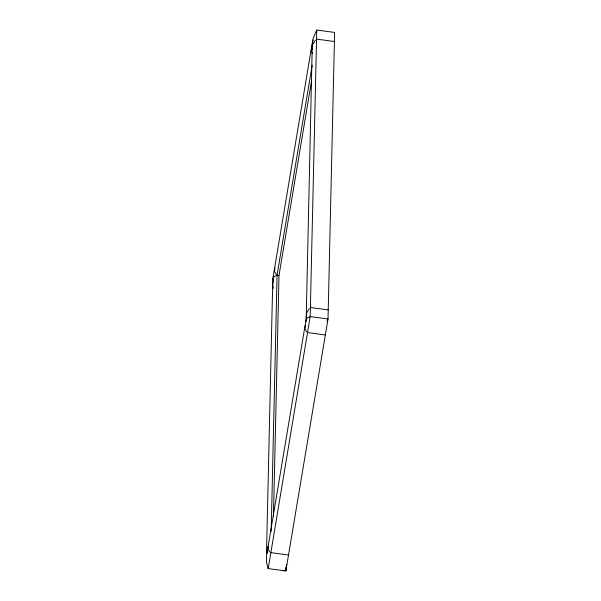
<?xml version="1.0" encoding="UTF-8"?>
<svg xmlns="http://www.w3.org/2000/svg" width="601" height="601" viewBox="0 0 601 601"><rect width="100%" height="100%" fill="white"/><g stroke="black" fill="none" stroke-linecap="round" stroke-linejoin="round"><path stroke-width="0.9" d="M312.265 46.638L313.279 37.81L316.772 30.05L334.614 32.416L328.026 318.966L285.858 570.95L268.038 568.584L266.543 562.348L266.559 555.685L306.059 319.664L307.442 317.952L310.184 316.599L328.026 318.966L327.102 321.55M266.513 552.574L272.809 278.826L312.783 39.974M271.171 531.352L277.069 275.145L312.189 65.254M273.447 516.59L278.999 275.401L311.649 80.301M285.941 567.201L285.858 570.95L286.602 564.459M312.272 44.414L306.149 321.565M316.772 30.05L310.184 316.599L268.211 568.606M312.34 46.72L312.197 49.575M284.408 570.755L283.154 570.567M266.897 553.476L267.836 549.915M311.476 48.606L311.168 50.98L312.34 53.466M268.264 546.151L268.189 549.352M273.643 279.976L272.689 284.168L273.23 288.427M266.987 549.742L268.106 547.06M313.136 43.948L315.502 40.207M275.078 267.948L274.341 271.043L276.22 274.349M305.518 325.359L304.79 328.454L306.66 331.767M309.327 308.613L306.961 312.355L306.022 317.982M316.569 39.125L334.404 41.492M278.856 275.386L277.069 275.145L274.334 276.498L272.944 278.203L273.042 280.111M310.394 307.532L328.229 309.891M307.509 332.563L325.351 334.93M270.683 552.627L288.525 554.993M269.834 551.831L268.579 550.185"/></g></svg>
